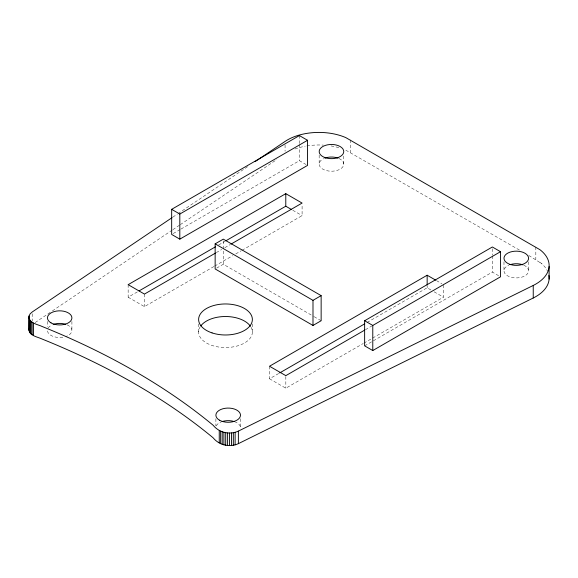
<?xml version="1.0" encoding="UTF-8"?>
<svg xmlns="http://www.w3.org/2000/svg" width="578" height="578" viewBox="0 0 578 578"><rect width="100%" height="100%" fill="white"/><g stroke="black" fill="none" stroke-linecap="round" stroke-linejoin="round"><path stroke-width="0.43" stroke-dasharray="2.89 2.17" d="M172.851 217.118L177.338 214.091M178.082 213.585L247.666 166.652M35.193 322.531L51.652 311.426M52.396 310.921L172.1 230.181M172.851 229.676L179.585 225.131M180.329 224.625L276.84 159.528M173.219 233.541L180.228 229.488M181.008 229.04L299.404 160.684L306.073 164.542M128.15 284.665L128.15 297.215L137.513 291.811M218.672 244.956L224.914 241.351M216.251 252.629L221.714 249.479M224.835 247.673L230.297 244.523M128.15 297.215L144.457 306.629L213.911 266.537M214.691 266.082L232.638 255.722M235.759 253.923L241.221 250.765M242.001 250.317L302.092 215.623L302.092 204.865M216.634 268.105L223.303 264.247L313.377 316.253M269.521 366.235L269.521 378.785L278.885 373.381M367.066 322.473L427.156 287.779L431.036 290.019M365.426 329.691L371.668 326.093M269.521 378.785L285.828 388.199L363.085 343.599M363.865 343.151L443.463 297.193L443.463 284.643M364.631 345.846L492.369 272.094L500.519 276.804M519.405 250.043L345.854 150.193A44.585 25.743 0 0 0 344.445 149.601M528.791 255.462L541.969 263.785M436.469 280.605L441.91 283.747M292.771 210.248L302.092 215.623M434.143 291.818L443.463 297.193M314.157 316.708L321.144 320.739M535.828 246.972L535.828 259.529M528.581 261.848L528.581 270.815M503.98 261.848L503.98 270.815M492.369 248.786L492.369 255.057M492.369 255.953L492.369 272.094M427.156 285.987L427.156 287.779M350.47 139.955L350.47 152.513M343.766 156.046L343.766 164.116M319.164 155.15L319.164 164.116M299.404 135.584L299.404 143.647M299.404 144.551L299.404 160.684M285.828 376.545L285.828 388.199M285.07 145.006L285.07 151.284M252.369 323.955L252.369 332.025M240.491 418.761L240.491 427.727A12.297 7.102 0 0 0 235.022 421.824M223.303 240.939L223.303 264.247M215.89 418.761L215.89 425.935M198.622 323.955L198.622 332.025M144.457 294.079L144.457 306.629M71.91 321.476L71.91 330.443M47.454 321.476L47.454 326.852M32.195 313.789L32.195 320.963M67.127 324.843A12.225 7.059 0 0 1 65.798 336.555M62.843 337.263A12.225 7.059 0 0 1 47.454 330.443M48.191 328.029A12.225 7.059 0 0 1 52.237 324.843M216.309 425.892A12.297 7.102 0 0 1 221.36 421.824M523.82 265.201A12.297 7.102 0 0 1 525.337 275.619A12.297 7.102 0 0 1 507.224 275.619A12.297 7.102 0 0 1 508.741 265.201M339.004 158.502A12.297 7.102 0 0 1 340.608 168.863A12.297 7.102 0 0 1 322.589 169.029A12.297 7.102 0 0 1 323.629 158.639M251.054 327.227A26.87 15.512 0 0 1 225.073 347.537A26.87 15.512 0 0 1 200.212 326.772M539.924 262.246A45.424 26.227 0 0 1 547.568 271.248M294.939 149.023A44.585 25.743 0 0 1 305.191 146.227M306.867 145.938A44.585 25.743 0 0 1 323.333 145.1M331.057 145.938A44.585 25.743 0 0 1 339.192 147.78"/><path stroke-width="0.87" d="M548.912 275.489A45.424 26.227 0 0 1 533.241 298.002L238.374 443.658C229.827 447.683 219.076 445.226 213.13 437.806A688.073 397.252 0 0 0 42.331 339.134C37.859 336.902 29.543 336.049 28.9 329.662L29.045 316L30.128 313.868L32.195 311.997L172.1 217.624M28.9 329.662L29.045 328.55M255.144 161.609L285.07 141.422A44.585 25.743 0 0 1 345.854 137.636L539.924 249.689A45.424 26.227 0 0 1 533.241 285.445L533.241 298.002M171.666 209.33L299.404 135.584L307.554 140.288L307.554 165.395L179.816 239.148L171.666 234.437L171.666 209.33L179.816 214.041L307.554 140.288M231.077 244.068L302.092 203.073L285.785 193.659L128.15 284.665L144.457 294.079L215.471 253.077M215.146 243.851L223.303 239.14L321.144 295.633L321.144 320.739L312.994 325.45L215.146 268.958L215.146 243.851L312.994 300.343L321.144 295.633M139.074 290.907L215.551 246.755M225.695 240.903L285.785 206.209L291.218 209.352M435.696 280.157L427.156 275.229L269.521 366.235L285.828 375.649L364.646 330.146M364.631 320.739L492.369 246.987L500.519 251.697L500.519 276.804L372.781 350.55L364.631 345.846L364.631 320.739L372.781 325.443L500.519 251.697M279.665 372.933L364.725 323.825M28.9 317.112C29.543 323.499 37.859 324.352 42.331 326.577A688.073 397.252 0 0 1 213.13 425.249C219.076 432.676 229.827 435.126 238.374 431.109L533.241 285.445M549.1 266.537L549.1 279.095M427.156 275.229L427.156 285.091M372.781 325.443L372.781 350.55M312.994 300.343L312.994 325.45M285.785 193.659L285.785 206.209M238.374 431.109L238.374 443.658M235.13 432.301L235.13 444.85M233.324 432.684L233.324 445.241M231.446 432.922L231.446 445.479M229.524 433.009L229.524 445.559M227.602 432.936L227.602 445.486M225.716 432.705L225.716 445.262M223.903 432.33L223.903 444.879M222.198 431.809L222.198 444.359M220.637 431.152L220.637 443.709M219.25 430.379L219.25 442.936M179.816 214.041L179.816 239.148M33.452 323.044L33.452 335.594M32.108 322.242L32.108 334.792M30.981 321.339L30.981 333.896M30.078 320.356L30.078 332.906M29.42 319.309L29.42 331.866M29.045 316L29.023 330.775M53.566 324.33A12.225 7.059 0 0 1 65.798 324.33M222.039 421.579A12.297 7.102 0 0 1 234.336 421.579M510.02 264.702A12.297 7.102 0 0 1 522.873 264.818M324.879 158.119A12.297 7.102 0 0 1 338.058 158.119M200.833 325.862A26.87 15.512 0 0 1 225.919 316.513A26.87 15.512 0 0 1 250.476 326.317M51.037 322.878A12.225 7.059 0 0 0 71.491 319.713A12.225 7.059 0 0 0 56.521 311.072A12.225 7.059 0 0 0 51.037 322.878M219.496 420.199A12.297 7.102 0 0 0 240.072 417.013A12.297 7.102 0 0 0 225.008 408.314A12.297 7.102 0 0 0 219.496 420.199M510.128 264.413A12.297 7.102 0 0 0 528.581 258.265A12.297 7.102 0 0 0 510.128 252.109A12.297 7.102 0 0 0 510.128 264.413M325.32 157.707A12.297 7.102 0 0 0 343.766 151.559A12.297 7.102 0 0 0 325.32 145.41A12.297 7.102 0 0 0 325.32 157.707M212.061 332.906A26.87 15.512 0 0 0 252.369 319.475A26.87 15.512 0 0 0 212.061 306.037A26.87 15.512 0 0 0 212.061 332.906"/></g></svg>
